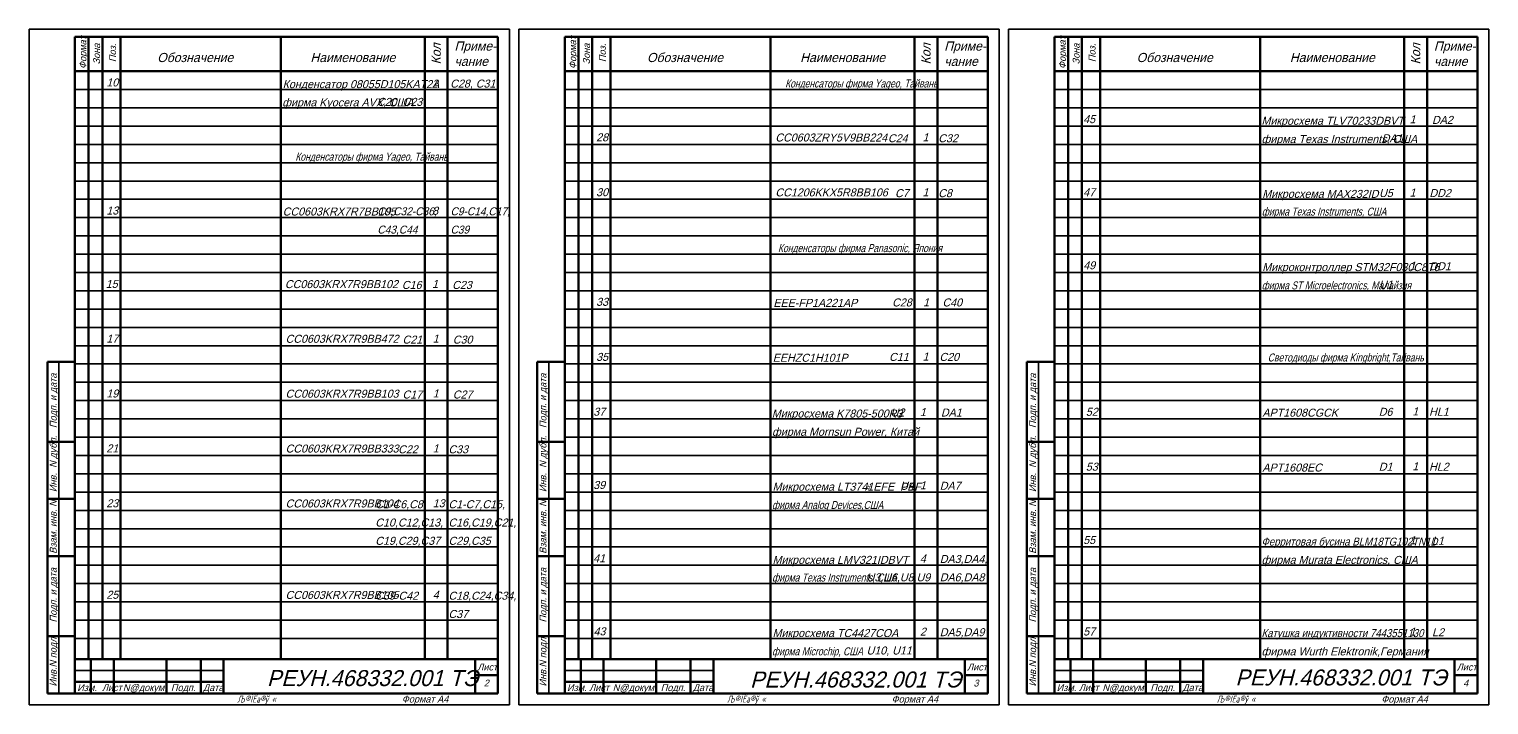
# Model space of a CAD drawing. Extents: x 22867 to 26480, y -1330 to -524.
# Drawn here: x 23942 to 24581, y -943 to -648 of the extents above; entities that cross this region are included whole.
import ezdxf

# ---------------------------------------------------------------- set-up
doc = ezdxf.new("R2010")
doc.units = 0
doc.header["$MEASUREMENT"] = 0
doc.layers.get('Defpoints').update_dxf_attribs({"color": 8, "linetype": 'CONTINUOUS'})
doc.layers.add('CONTUR', color=7, linetype='CONTINUOUS', lineweight=50)
doc.layers.add('DIM', color=1, linetype='CONTINUOUS', lineweight=35)
doc.layers.add('TEXT', color=1, linetype='CONTINUOUS')
doc.styles.add('ECKD', font='ec5cdwin.shx', dxfattribs={"oblique": 15})
doc.styles.add('ESKD', font='eskd', dxfattribs={"width": 0.9, "oblique": 15, "height": 4})

msp = doc.modelspace()

# ---------------------------------------------------------------- linework, layer by layer
at = {"layer": 'CONTUR'}
for p, q in [((23962.464, -651.449), (24147.464, -651.449)), ((23962.464, -938.449), (23962.464, -651.449)), ((23968.464, -651.449), (23968.464, -923.449)), ((23974.464, -651.449), (23974.464, -923.449)), ((23982.464, -651.449), (23982.464, -923.449)), ((24052.464, -651.449), (24052.464, -923.449)), ((24115.464, -651.449), (24115.464, -923.449)), ((24125.464, -651.449), (24125.464, -923.449)), ((24147.464, -651.449), (24147.464, -938.449)), ((24176.681, -938.449), (24176.681, -651.449)), ((24176.681, -651.449), (24361.681, -651.449)), ((24182.681, -651.449), (24182.681, -923.449)), ((24188.681, -651.449), (24188.681, -923.449)), ((24196.681, -651.449), (24196.681, -923.449)), ((24266.681, -651.449), (24266.681, -923.449)), ((24329.681, -651.449), (24329.681, -923.449)), ((24339.681, -651.449), (24339.681, -923.449)), ((24361.681, -651.449), (24361.681, -938.449)), ((24390.842, -938.449), (24390.842, -651.449)), ((24390.842, -651.449), (24575.842, -651.449)), ((24396.842, -651.449), (24396.842, -923.449)), ((24402.842, -651.449), (24402.842, -923.449)), ((24410.842, -651.449), (24410.842, -923.449)), ((24480.842, -651.449), (24480.842, -923.449)), ((24543.842, -651.449), (24543.842, -923.449)), ((24553.842, -651.449), (24553.842, -923.449)), ((24575.842, -651.449), (24575.842, -938.449)), ((23962.464, -666.449), (24147.464, -666.449)), ((24176.681, -666.449), (24361.681, -666.449)), ((24390.842, -666.449), (24575.842, -666.449)), ((23950.464, -828.449), (23950.464, -793.449)), ((23950.464, -793.449), (23962.464, -793.449)), ((24164.681, -828.449), (24164.681, -793.449)), ((24164.681, -793.449), (24176.681, -793.449)), ((24378.842, -828.449), (24378.842, -793.449)), ((24378.842, -793.449), (24390.842, -793.449)), ((23950.464, -853.449), (23950.464, -828.449)), ((23950.464, -828.449), (23962.464, -828.449)), ((23962.464, -828.449), (23950.464, -828.449)), ((24164.681, -828.449), (24176.681, -828.449)), ((24176.681, -828.449), (24164.681, -828.449)), ((24164.681, -853.449), (24164.681, -828.449)), ((24378.842, -828.449), (24390.842, -828.449)), ((24390.842, -828.449), (24378.842, -828.449)), ((24378.842, -853.449), (24378.842, -828.449)), ((23950.464, -878.449), (23950.464, -853.449)), ((23950.464, -853.449), (23962.464, -853.449)), ((23962.464, -853.449), (23950.464, -853.449)), ((24164.681, -878.449), (24164.681, -853.449)), ((24164.681, -853.449), (24176.681, -853.449)), ((24176.681, -853.449), (24164.681, -853.449)), ((24378.842, -878.449), (24378.842, -853.449)), ((24378.842, -853.449), (24390.842, -853.449)), ((24390.842, -853.449), (24378.842, -853.449)), ((23950.464, -913.449), (23950.464, -878.449)), ((23950.464, -878.449), (23962.464, -878.449)), ((23962.464, -878.449), (23950.464, -878.449)), ((24164.681, -913.449), (24164.681, -878.449)), ((24164.681, -878.449), (24176.681, -878.449)), ((24176.681, -878.449), (24164.681, -878.449)), ((24378.842, -913.449), (24378.842, -878.449)), ((24378.842, -878.449), (24390.842, -878.449)), ((24390.842, -878.449), (24378.842, -878.449)), ((23950.464, -913.449), (23962.464, -913.449)), ((23962.464, -913.449), (23950.464, -913.449)), ((23950.464, -938.449), (23950.464, -913.449)), ((24164.681, -938.449), (24164.681, -913.449)), ((24164.681, -913.449), (24176.681, -913.449)), ((24176.681, -913.449), (24164.681, -913.449)), ((24378.842, -938.449), (24378.842, -913.449)), ((24378.842, -913.449), (24390.842, -913.449)), ((24390.842, -913.449), (24378.842, -913.449)), ((23962.464, -923.449), (24147.464, -923.449)), ((23969.464, -923.449), (23969.464, -938.449)), ((23979.464, -923.449), (23979.464, -938.449)), ((24002.464, -923.449), (24002.464, -938.449)), ((24017.464, -923.449), (24017.464, -938.449)), ((24027.464, -923.449), (24027.464, -938.449)), ((24137.464, -923.449), (24137.464, -938.449)), ((24176.681, -923.449), (24361.681, -923.449)), ((24183.681, -923.449), (24183.681, -938.449)), ((24193.681, -923.449), (24193.681, -938.449)), ((24216.681, -923.449), (24216.681, -938.449)), ((24231.681, -923.449), (24231.681, -938.449)), ((24241.681, -923.449), (24241.681, -938.449)), ((24351.681, -923.449), (24351.681, -938.449)), ((24390.842, -923.449), (24575.842, -923.449)), ((24397.842, -923.449), (24397.842, -938.449)), ((24407.842, -923.449), (24407.842, -938.449)), ((24430.842, -923.449), (24430.842, -938.449)), ((24445.842, -923.449), (24445.842, -938.449)), ((24455.842, -923.449), (24455.842, -938.449)), ((24565.842, -923.449), (24565.842, -938.449)), ((24137.464, -930.449), (24147.464, -930.449)), ((24351.681, -930.449), (24361.681, -930.449)), ((24565.842, -930.449), (24575.842, -930.449)), ((23962.464, -933.449), (24027.464, -933.449)), ((24176.681, -933.449), (24241.681, -933.449)), ((24390.842, -933.449), (24455.842, -933.449)), ((23962.464, -938.449), (23950.464, -938.449)), ((24147.464, -938.449), (23962.464, -938.449)), ((24176.681, -938.449), (24164.681, -938.449)), ((24361.681, -938.449), (24176.681, -938.449)), ((24390.842, -938.449), (24378.842, -938.449)), ((24575.842, -938.449), (24390.842, -938.449))]:
    msp.add_line(p, q, dxfattribs=at)
at = {"layer": 'DIM'}
for p, q in [((23942.464, -943.449), (23942.464, -648.075)), ((23942.464, -648.075), (24152.464, -648.075)), ((24152.464, -648.075), (24152.464, -943.449)), ((24156.681, -943.449), (24156.681, -648.075)), ((24156.681, -648.075), (24366.681, -648.075)), ((24366.681, -648.075), (24366.681, -943.449)), ((24370.842, -943.449), (24370.842, -648.075)), ((24370.842, -648.075), (24580.842, -648.075)), ((24580.842, -648.075), (24580.842, -943.449)), ((23962.464, -674.449), (24147.464, -674.449)), ((24176.681, -674.449), (24361.681, -674.449)), ((24390.842, -674.449), (24575.842, -674.449)), ((23962.464, -682.449), (24147.464, -682.449)), ((24176.681, -682.449), (24361.681, -682.449)), ((24390.842, -682.449), (24575.842, -682.449)), ((23962.464, -690.449), (24147.464, -690.449)), ((24176.681, -690.449), (24361.681, -690.449)), ((24390.842, -690.449), (24575.842, -690.449)), ((23962.464, -698.449), (24147.464, -698.449)), ((24176.681, -698.449), (24361.681, -698.449)), ((24390.842, -698.449), (24575.842, -698.449)), ((23962.464, -706.449), (24147.464, -706.449)), ((24176.681, -706.449), (24361.681, -706.449)), ((24390.842, -706.449), (24575.842, -706.449)), ((23962.464, -714.449), (24147.464, -714.449)), ((24176.681, -714.449), (24361.681, -714.449)), ((24390.842, -714.449), (24575.842, -714.449)), ((23962.464, -722.449), (24147.464, -722.449)), ((24176.681, -722.449), (24361.681, -722.449)), ((24390.842, -722.449), (24575.842, -722.449)), ((23962.464, -730.449), (24147.464, -730.449)), ((24176.681, -730.449), (24361.681, -730.449)), ((24390.842, -730.449), (24575.842, -730.449)), ((23962.464, -738.449), (24147.464, -738.449)), ((24176.681, -738.449), (24361.681, -738.449)), ((24390.842, -738.449), (24575.842, -738.449)), ((23962.464, -746.449), (24147.464, -746.449)), ((24176.681, -746.449), (24361.681, -746.449)), ((24390.842, -746.449), (24575.842, -746.449)), ((23962.464, -754.449), (24147.464, -754.449)), ((24176.681, -754.449), (24361.681, -754.449)), ((24390.842, -754.449), (24575.842, -754.449)), ((23962.464, -762.449), (24147.464, -762.449)), ((24176.681, -762.449), (24361.681, -762.449)), ((24390.842, -762.449), (24575.842, -762.449)), ((23962.464, -770.449), (24147.464, -770.449)), ((24176.681, -770.449), (24361.681, -770.449)), ((24390.842, -770.449), (24575.842, -770.449)), ((23962.464, -778.449), (24147.464, -778.449)), ((24176.681, -778.449), (24361.681, -778.449)), ((24390.842, -778.449), (24575.842, -778.449)), ((23962.464, -786.449), (24147.464, -786.449)), ((24176.681, -786.449), (24361.681, -786.449)), ((24390.842, -786.449), (24575.842, -786.449)), ((23955.464, -793.449), (23955.464, -938.449)), ((23962.464, -794.449), (24147.464, -794.449)), ((24169.681, -793.449), (24169.681, -938.449)), ((24176.681, -794.449), (24361.681, -794.449)), ((24383.842, -793.449), (24383.842, -938.449)), ((24390.842, -794.449), (24575.842, -794.449)), ((23962.464, -802.449), (24147.464, -802.449)), ((24176.681, -802.449), (24361.681, -802.449)), ((24390.842, -802.449), (24575.842, -802.449)), ((23962.464, -810.449), (24147.464, -810.449)), ((24176.681, -810.449), (24361.681, -810.449)), ((24390.842, -810.449), (24575.842, -810.449)), ((23962.464, -818.449), (24147.464, -818.449)), ((24176.681, -818.449), (24361.681, -818.449)), ((24390.842, -818.449), (24575.842, -818.449)), ((23962.464, -826.449), (24147.464, -826.449)), ((24176.681, -826.449), (24361.681, -826.449)), ((24390.842, -826.449), (24575.842, -826.449)), ((23962.464, -834.449), (24147.464, -834.449)), ((24176.681, -834.449), (24361.681, -834.449)), ((24390.842, -834.449), (24575.842, -834.449)), ((23962.464, -842.449), (24147.464, -842.449)), ((24176.681, -842.449), (24361.681, -842.449)), ((24390.842, -842.449), (24575.842, -842.449)), ((23962.464, -850.449), (24147.464, -850.449)), ((24176.681, -850.449), (24361.681, -850.449)), ((24390.842, -850.449), (24575.842, -850.449)), ((23962.464, -858.449), (24147.464, -858.449)), ((24176.681, -858.449), (24361.681, -858.449)), ((24390.842, -858.449), (24575.842, -858.449)), ((23962.464, -866.449), (24147.464, -866.449)), ((24176.681, -866.449), (24361.681, -866.449)), ((24390.842, -866.449), (24575.842, -866.449)), ((23962.464, -874.449), (24147.464, -874.449)), ((24176.681, -874.449), (24361.681, -874.449)), ((24390.842, -874.449), (24575.842, -874.449)), ((23962.464, -882.449), (24147.464, -882.449)), ((24176.681, -882.449), (24361.681, -882.449)), ((24390.842, -882.449), (24575.842, -882.449)), ((23962.464, -890.449), (24147.464, -890.449)), ((24176.681, -890.449), (24361.681, -890.449)), ((24390.842, -890.449), (24575.842, -890.449)), ((23962.464, -898.449), (24147.464, -898.449)), ((24176.681, -898.449), (24361.681, -898.449)), ((24390.842, -898.449), (24575.842, -898.449)), ((23962.464, -906.449), (24147.464, -906.449)), ((24176.681, -906.449), (24361.681, -906.449)), ((24390.842, -906.449), (24575.842, -906.449)), ((23962.464, -914.449), (24147.464, -914.449)), ((24176.681, -914.449), (24361.681, -914.449)), ((24390.842, -914.449), (24575.842, -914.449)), ((23962.464, -928.449), (24027.464, -928.449)), ((24176.681, -928.449), (24241.681, -928.449)), ((24390.842, -928.449), (24455.842, -928.449)), ((24152.464, -943.449), (23942.464, -943.449)), ((24156.681, -943.449), (24366.681, -943.449)), ((24370.842, -943.449), (24580.842, -943.449))]:
    msp.add_line(p, q, dxfattribs=at)

# ---------------------------------------------------------------- texts
at = {"layer": 'Defpoints', "style": 'ECKD', "oblique": 15}
for s, p in [('C20, C23', (24094.599, -681.606)), ('C24', (24318.05, -697.509)), ('DA1', (24534.012, -697.483)), ('C7', (24321.151, -721.509)), ('U5', (24532.867, -721.458)), ('С16', (24105.468, -761.637)), ('U1', (24532.867, -761.458)), ('С28', (24319.879, -769.299)), ('С21', (24105.743, -785.54)), ('С11', (24318.558, -793.112)), ('С17', (24105.743, -809.54)), ('U2', (24319.233, -817.411)), ('D6', (24532.719, -817.112)), ('С22', (24103.832, -833.509)), ('D1', (24532.719, -841.112)), ('U4', (24323.384, -849.458)), ('C1-C6,C8,', (24093.832, -857.509)), ('C10,C12,C13,', (24093.832, -865.509)), ('C19,C29,C37', (24093.832, -873.509)), ('U3,U6,U8,U9', (24308.706, -889.458)), ('C39-C42', (24093.832, -897.509)), ('U10, U11', (24308.706, -921.458))]:
    msp.add_text(s, height=3.5, dxfattribs=at).set_placement(p)
at = {"layer": 'Defpoints', "style": 'ECKD', "oblique": 15, "width": 0.95}
for s, p in [('C9,C32-C36,', (24094.737, -729.447)), ('C43,C44', (24094.737, -737.447))]:
    msp.add_text(s, height=3.5, dxfattribs=at).set_placement(p)
at = {"layer": 'DIM', "style": 'ECKD', "oblique": 15}
for s, height, p in [('Формат', 3, (23967.464, -665.449)), ('Формат', 3, (24181.681, -665.449)), ('Формат', 3, (24395.842, -665.449)), ('Зона', 3, (23973.464, -663.449)), ('Поз.', 3, (23980.464, -662.449)), ('Кол', 4, (24122.464, -663.449)), ('Зона', 3, (24187.681, -663.449)), ('Поз.', 3, (24194.681, -662.449)), ('Кол', 4, (24336.681, -663.449)), ('Зона', 3, (24401.842, -663.449)), ('Поз.', 3, (24408.842, -662.449)), ('Кол', 4, (24550.842, -663.449)), ('Подп. и дата', 3, (23954.464, -822.449)), ('Подп. и дата', 3, (24168.681, -822.449)), ('Подп. и дата', 3, (24382.842, -822.449)), ('Инв.  N дубл.', 3, (23954.464, -850.449)), ('Инв.  N дубл.', 3, (24168.681, -850.449)), ('Инв.  N дубл.', 3, (24382.842, -850.449)), ('Взам. инв. N', 3, (23954.464, -877.449)), ('Взам. инв. N', 3, (24168.681, -877.449)), ('Взам. инв. N', 3, (24382.842, -877.449)), ('Подп. и дата', 3, (23954.464, -907.449)), ('Подп. и дата', 3, (24168.681, -907.449)), ('Подп. и дата', 3, (24382.842, -907.449)), ('Инв.N подл.', 3, (23954.464, -935.449)), ('Инв.N подл.', 3, (24168.681, -935.449)), ('Инв.N подл.', 3, (24382.842, -935.449))]:
    msp.add_text(s, height=height, rotation=90, dxfattribs=at).set_placement(p)
for s, height, p in [('Приме-', 4, (24128.464, -657.449)), ('Приме-', 4, (24342.681, -657.449)), ('Приме-', 4, (24556.842, -657.449)), ('Обозначение', 4, (23998.464, -662.449)), ('Наименование', 4, (24065.464, -662.449)), ('чание', 4, (24128.464, -664.115)), ('Обозначение', 4, (24212.681, -662.449)), ('Наименование', 4, (24279.681, -662.449)), ('чание', 4, (24342.681, -664.115)), ('Обозначение', 4, (24426.842, -662.449)), ('Наименование', 4, (24493.842, -662.449)), ('чание', 4, (24556.842, -664.115)), ('Лист', 3, (24138.464, -928.449)), ('Лист', 3, (24352.681, -928.449)), ('Лист', 3, (24566.842, -928.449)), ('РЕУН.468332.001 ТЭ', 7, (24046.458, -935.274)), ('РЕУН.468332.001 ТЭ', 7, (24257.758, -935.898)), ('РЕУН.468332.001 ТЭ', 7, (24470.024, -935.006)), ('Изм.  Лист', 3, (23963.464, -937.449)), ('N@докум.', 3, (23983.464, -937.449)), ('Подп.', 3, (24004.464, -937.449)), ('Дата', 3, (24018.464, -937.449)), ('Изм. Лист', 3, (24177.681, -937.449)), ('N@докум.', 3, (24197.681, -937.449)), ('Подп.', 3, (24218.681, -937.449)), ('Дата', 3, (24232.681, -937.449)), ('Изм. Лист', 3, (24391.842, -937.449)), ('N@докум.', 3, (24411.842, -937.449)), ('Подп.', 3, (24432.842, -937.449)), ('Дата', 3, (24446.842, -937.449)), ('Формат A4', 3, (24105.464, -942.449)), ('Формат A4', 3, (24319.681, -942.449)), ('Формат A4', 3, (24533.842, -942.449))]:
    msp.add_text(s, height=height, dxfattribs=at).set_placement(p)
at = {"layer": 'DIM', "style": 'ESKD', "oblique": 15, "width": 0.8}
for p in [(24033.495, -942.449), (24247.713, -942.449), (24461.874, -942.449)]:
    msp.add_text('Љ®ЇЁа®ў\xa0«', height=3, dxfattribs=at).set_placement(p)
at = {"layer": 'DIM', "insert": (24308.334, -847.105), "char_height": 2.5, "attachment_point": 1, "style": 'ECKD'}
msp.add_mtext_dynamic_manual_height_columns('{\\fTimes New Roman|b0|i0|c204|p18;#}', width=3.02726, gutter_width=12.5, heights=[2.55], dxfattribs=at)
at = {"layer": 'TEXT', "style": 'ECKD', "oblique": 15}
for s, height, p in [('10', 3.5, (23976.222, -673.093)), ('Конденсатор 08055D105KAT2A', 3.5, (24053.34, -673.842)), ('2', 3.5, (24118.613, -673.624)), ('C28, C31', 3.5, (24126.599, -673.606)), ('фирма Kyocera AVX, США', 3.5, (24053.146, -681.835)), ('45', 3.5, (24403.465, -689.153)), ('Микросхема TLV70233DBVT', 3.5, (24481.434, -689.857)), ('1', 3.5, (24546.199, -689.238)), ('DA2', 3.5, (24556.012, -689.483)), ('28', 3.5, (24190.439, -697.093)), ('CC0603ZRY5V9BB224', 3.5, (24268.812, -697.177)), ('1', 3.5, (24333.188, -697.088)), ('C32', 3.5, (24340.05, -697.509)), ('фирма Texas Instruments, США', 3.5, (24481.434, -697.857)), ('30', 3.5, (24190.439, -721.093)), ('CC1206KKX5R8BB106', 3.5, (24268.812, -721.177)), ('1', 3.5, (24333.188, -721.088)), ('C8', 3.5, (24340.05, -721.509)), ('47', 3.5, (24403.472, -721.09)), ('Микросхема MAX232ID', 3.5, (24481.762, -721.832)), ('1', 3.5, (24546.199, -721.238)), ('DD2', 3.5, (24554.867, -721.458)), ('13', 3.5, (23976.222, -729.093)), ('CC0603KRX7R7BB105', 3.5, (24053.351, -729.541)), ('8', 3.5, (24118.72, -729.226)), ('49', 3.5, (24403.487, -753.045)), ('Микроконтроллер STM32F030C8T6', 3.5, (24481.762, -753.832)), ('1', 3.5, (24546.199, -753.238)), ('DD1', 3.5, (24554.867, -753.458)), ('15', 3.5, (23975.948, -761.189)), ('CC0603KRX7R9BB102', 3.5, (24054.32, -761.274)), ('1', 3.5, (24118.696, -761.185)), ('С23', 3.5, (24127.468, -761.637)), ('33', 3.5, (24190.437, -769.023)), ('EEE-FP1A221AP', 3.5, (24267.94, -769.471)), ('1', 3.5, (24333.438, -769.25)), ('С40', 3.5, (24341.879, -769.299)), ('17', 3.5, (23976.222, -785.093)), ('CC0603KRX7R9BB472', 3.5, (24054.595, -785.177)), ('1', 3.5, (24118.97, -785.088)), ('С30', 3.5, (24127.743, -785.54)), ('35', 3.5, (24190.45, -793.094)), ('EEHZC1H101P', 3.5, (24267.669, -793.474)), ('1', 3.5, (24333.226, -792.928)), ('С20', 3.5, (24340.558, -793.112)), ('19', 3.5, (23976.222, -809.093)), ('CC0603KRX7R9BB103', 3.5, (24054.595, -809.177)), ('1', 3.5, (24118.97, -809.088)), ('С27', 3.5, (24127.743, -809.54)), ('37', 3.5, (24189.187, -817.046)), ('Микросхема K7805-500R3', 3.5, (24267.273, -817.857)), ('1', 3.5, (24332.038, -817.238)), ('DA1', 3.5, (24341.233, -817.411)), ('52', 3.5, (24404.611, -817.094)), ('APT1608CGCK', 3.5, (24481.831, -817.474)), ('1', 3.5, (24547.387, -816.928)), ('HL1', 3.5, (24554.719, -817.112)), ('фирма Mornsun Power, Китай', 3.5, (24267.363, -825.835)), ('21', 3.5, (23976.222, -833.093)), ('CC0603KRX7R9BB333', 3.5, (24054.595, -833.177)), ('1', 3.5, (24118.97, -833.088)), ('С33', 3.5, (24125.832, -833.509)), ('53', 3.5, (24404.611, -841.094)), ('APT1608EC', 3.5, (24481.831, -841.474)), ('1', 3.5, (24547.387, -840.928)), ('HL2', 3.5, (24554.719, -841.112)), ('39', 3.5, (24189.156, -849.093)), ('Микросхема LT3741EFE  PBF', 3.5, (24267.601, -849.832)), ('1', 3.5, (24332.038, -849.238)), ('DA7', 3.5, (24340.706, -849.458)), ('23', 3.5, (23976.222, -857.093)), ('CC0603KRX7R9BB104', 3.5, (24054.595, -857.177)), ('13', 3.5, (24118.97, -857.088)), ('C1-C7,С15,', 3.5, (24125.832, -857.509)), ('С16,С19,С21,', 3.5, (24125.832, -865.509)), ('С29,С35', 3.5, (24125.832, -873.509)), ('55', 3.5, (24403.465, -873.153)), ('1', 3.5, (24546.199, -873.238)), ('L1', 3.5, (24556.012, -873.483)), ('41', 3.5, (24189.156, -881.093)), ('Микросхема LMV321IDBVT', 3.5, (24267.601, -881.832)), ('4', 3.5, (24332.038, -881.238)), ('DA3,DA4,', 3.5, (24340.706, -881.458)), ('фирма Murata Electronics, США', 3.5, (24481.434, -881.857)), ('DA6,DA8', 3.5, (24340.706, -889.458)), ('25', 3.5, (23976.222, -897.093)), ('CC0603KRX7R9BB105', 3.5, (24054.595, -897.177)), ('4', 3.5, (24118.97, -897.088)), ('C18,С24,С34,', 3.5, (24125.832, -897.509)), ('C37', 3.5, (24125.832, -905.509)), ('43', 3.5, (24189.311, -913.09)), ('Микросхема TC4427COA', 3.5, (24267.601, -913.832)), ('2', 3.5, (24332.038, -913.238)), ('DA5,DA9', 3.5, (24340.706, -913.458)), ('57', 3.5, (24403.465, -913.153)), ('1', 3.5, (24546.199, -913.238)), ('L2', 3.5, (24556.012, -913.483)), ('фирма Wurth Elektronik,Германия', 3.5, (24481.434, -921.857)), ('2', 3, (24141.264, -935.449)), ('3', 3, (24355.481, -935.449)), ('4', 3, (24569.642, -935.449))]:
    msp.add_text(s, height=height, dxfattribs=at).set_placement(p)
for s, width, p in [('Конденсаторы фирма Yageo, Тайвань', 0.8, (24273.093, -673.561)), ('Конденсаторы фирма Yageo, Тайвань', 0.8, (24058.875, -705.561)), ('C9-С14,С17,', 0.95, (24126.737, -729.447)), ('фирма Texas Instruments, США', 0.8, (24481.566, -729.566)), ('С39', 0.95, (24126.737, -737.447)), ('Конденсаторы фирма Panasonic, Япония', 0.8, (24269.953, -745.532)), ('фирма ST Microelectronics, Малайзия', 0.8, (24481.524, -761.835)), ('Светодиоды фирма Kingbright,Тайвань', 0.8, (24484.152, -793.355)), ('фирма Analog Devices,США', 0.8, (24267.363, -857.835)), ('Ферритовая бусина BLM18TG102TN1D', 0.9, (24481.434, -873.857)), ('фирма Texas Instruments, США', 0.8, (24267.404, -889.566)), ('Катушка индуктивности 7443551130', 0.9, (24481.434, -913.857)), ('фирма Microchip, США', 0.8, (24267.363, -921.835))]:
    msp.add_text(s, height=3.5, dxfattribs=dict(at, width=width)).set_placement(p)

doc.saveas('drawing.dxf')
